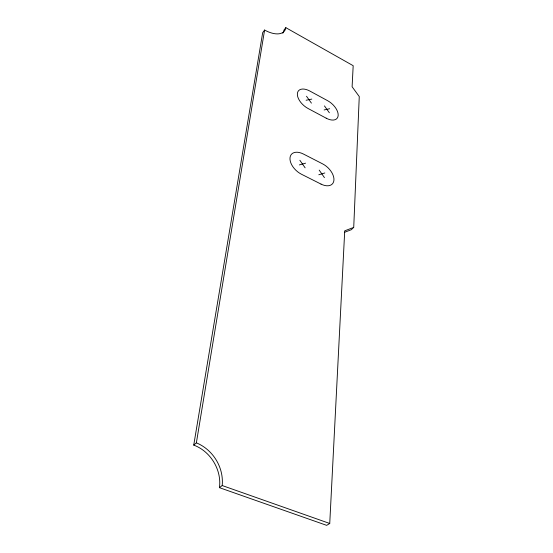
<?xml version="1.0" encoding="UTF-8"?>
<svg xmlns="http://www.w3.org/2000/svg" width="553" height="553" viewBox="0 0 553 553"><rect width="100%" height="100%" fill="white"/><g stroke="black" fill="none" stroke-linecap="round" stroke-linejoin="round"><path stroke-width="0.83" d="M353.726 227.387L359.263 96.561L352.109 86.759L353.187 65.696L285.825 27.65A22.701 11.966 38.1 0 1 264.604 30.042L262.689 32.641L193.737 445.103A35.862 30.159 57.8 0 1 219.43 487.663L326.671 525.35L329.74 523.477L344.726 230.829L353.726 227.387L351.307 229.709L344.56 232.301M193.737 445.103L196.37 442.835L264.604 30.042M285.825 27.65L283.896 30.187A22.638 11.993 38.1 0 1 282.77 33.215M219.43 487.663L222.202 485.541C223.937 467.492 213.099 449.741 196.37 442.835M318.805 174.769L324.805 172.971M299.38 164.918L305.574 163.17M324.12 109.957L329.664 108.727M306.092 100.259L311.809 99.091M222.202 485.541L329.74 523.477M324.452 105.913L329.36 112.771M306.507 96.236L311.415 103.128M319.192 170.11L324.445 177.637M299.864 160.266L305.125 167.829M321.01 184.087L301.468 174.243A14.717 8.938 42.2 0 1 290.007 157.812A14.717 8.938 42.2 0 1 303.493 154.066L322.606 163.868A14.578 8.793 43.2 0 1 333.936 180.14A14.578 8.793 43.2 0 1 321.01 184.087M326.201 118.19L308.069 108.499A13.721 7.721 40.9 0 1 297.383 93.533A13.721 7.721 40.9 0 1 309.825 91.031L327.583 100.667A13.597 7.611 41.7 0 1 338.166 115.494A13.597 7.611 41.7 0 1 326.201 118.19"/></g></svg>
